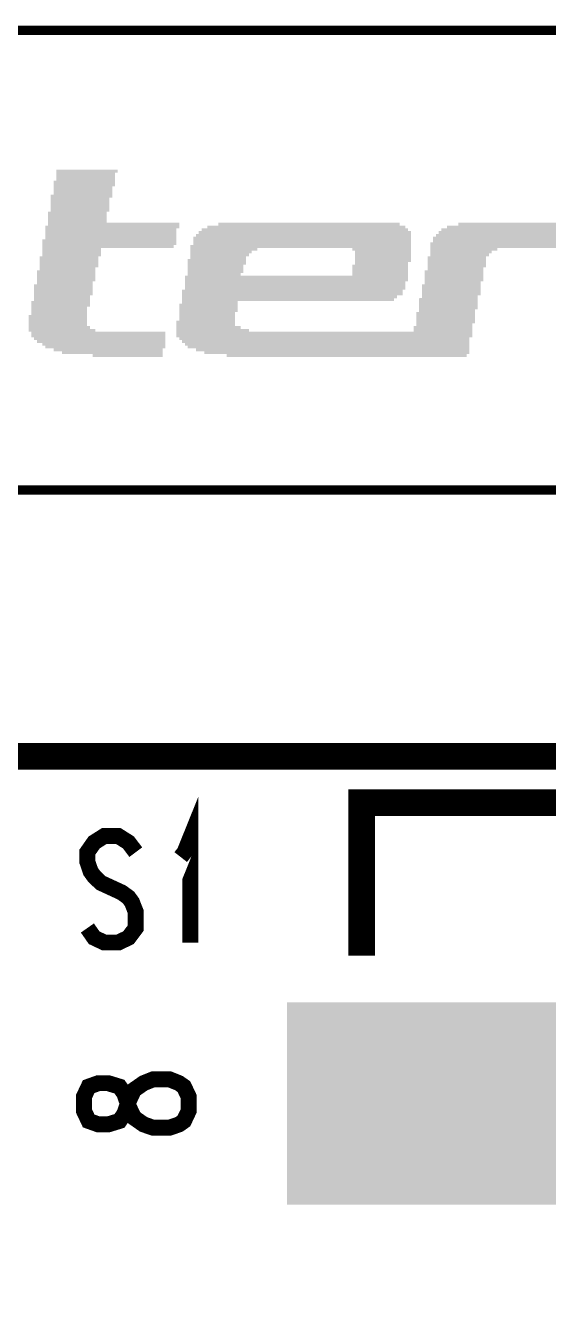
# Model space of a CAD drawing. Extents: x -0.1 to 52.1, y -0.1 to 28.5.
# Drawn here: x 6.83 to 10.75, y 18.78 to 28.49 of the extents above; entities that cross this region are included whole.
import ezdxf

# ---------------------------------------------------------------- set-up
doc = ezdxf.new("R2010")
doc.units = 0
doc.layers.get('0').update_dxf_attribs({"linetype": 'CONTINUOUS'})
doc.layers.add('07_ASSY1_GBR', color=7, linetype='CONTINUOUS')

# ---------------------------------------------------------------- blocks, each defined once
blk = doc.blocks.new('RECTANGLE_131')
blk.add_solid([(1.08, 0.76), (1.08, -0.76), (-1.08, 0.76), (-1.08, -0.76)])

msp = doc.modelspace()

# ---------------------------------------------------------------- linework, layer by layer
at = {"layer": '07_ASSY1_GBR'}
for points, const_width in [([(16.66, 28.454), (0, 28.454), (0, 25), (16.66, 25)], 0.06909), ([(0, 23), (0, 0), (52, 0), (52, 23), (0, 23)], 0.2), ([(9.35, 21.5), (9.35, 22.65), (18.65, 22.65), (18.65, 21.5)], 0.2), ([(7.99, 22.242), (8.019, 22.279), (8.063, 22.388), (8.063, 21.6)], 0.12), ([(7.652, 22.279), (7.597, 22.352), (7.521, 22.4), (7.415, 22.4), (7.339, 22.352), (7.288, 22.279), (7.288, 22.206), (7.313, 22.133), (7.339, 22.097), (7.39, 22.048), (7.546, 21.976), (7.597, 21.939), (7.623, 21.903), (7.652, 21.83), (7.652, 21.709), (7.597, 21.636), (7.521, 21.6), (7.415, 21.6), (7.339, 21.636), (7.288, 21.709)], 0.12), ([(7.262, 20.335), (7.298, 20.259), (7.371, 20.233), (7.444, 20.233), (7.529, 20.259), (7.565, 20.31), (7.602, 20.415), (7.638, 20.492), (7.711, 20.543), (7.783, 20.572), (7.905, 20.572), (7.977, 20.543), (8.014, 20.517), (8.05, 20.441), (8.05, 20.335), (8.014, 20.259), (7.977, 20.233), (7.905, 20.208), (7.783, 20.208), (7.711, 20.233), (7.638, 20.284), (7.602, 20.361), (7.565, 20.466), (7.529, 20.517), (7.444, 20.543), (7.371, 20.543), (7.298, 20.517), (7.262, 20.441), (7.262, 20.335)], 0.12)]:
    msp.add_lwpolyline(points, dxfattribs=dict(at, const_width=const_width))
for points in [[(7.055, 27.324148), (7.055014, 27.385852), (7.495988, 27.324148), (7.496, 27.385852)], [(7.055014, 27.386054), (7.055018, 27.406928), (7.51698, 27.386054), (7.517, 27.406928)], [(7.055014, 27.386), (7.055014, 27.386054), (7.516926, 27.386), (7.51698, 27.386054)], [(7.055014, 27.38598), (7.055014, 27.386), (7.496128, 27.38598), (7.516926, 27.386)], [(7.055014, 27.385852), (7.055014, 27.38598), (7.496, 27.385852), (7.496128, 27.38598)], [(7.055018, 27.406928), (7.05502, 27.406946), (7.517, 27.406928), (7.516982, 27.406946)], [(7.05502, 27.406946), (7.055054, 27.40698), (7.516982, 27.406946), (7.516946, 27.40698)], [(7.055054, 27.40698), (7.055074, 27.407), (7.516946, 27.40698), (7.055074, 27.407)], [(7.034, 27.219148), (7.03401, 27.281852), (7.474984, 27.219148), (7.475, 27.281852)], [(7.03401, 27.282), (7.034012, 27.282054), (7.495926, 27.282), (7.49598, 27.282054)], [(7.03401, 27.28198), (7.03401, 27.282), (7.475128, 27.28198), (7.495926, 27.282)], [(7.03401, 27.281852), (7.03401, 27.28198), (7.475, 27.281852), (7.475128, 27.28198)], [(7.034012, 27.282054), (7.03402, 27.323946), (7.49598, 27.282054), (7.495988, 27.323946)], [(7.03402, 27.323946), (7.034074, 27.324), (7.495988, 27.323946), (7.495988, 27.324)], [(7.034074, 27.324), (7.054872, 27.32402), (7.495988, 27.324), (7.495988, 27.32402)], [(7.054872, 27.32402), (7.055, 27.324148), (7.495988, 27.32402), (7.495988, 27.324148)], [(7.013, 27.093148), (7.013016, 27.197852), (7.45398, 27.093148), (7.454, 27.197852)], [(7.013016, 27.198054), (7.01302, 27.218946), (7.47498, 27.198054), (7.474984, 27.218946)], [(7.013016, 27.198), (7.013016, 27.198054), (7.474926, 27.198), (7.47498, 27.198054)], [(7.013016, 27.19798), (7.013016, 27.198), (7.454128, 27.19798), (7.474926, 27.198)], [(7.013016, 27.197852), (7.013016, 27.19798), (7.454, 27.197852), (7.454128, 27.19798)], [(7.01302, 27.218946), (7.013074, 27.219), (7.474984, 27.218946), (7.474984, 27.219)], [(7.013074, 27.219), (7.033872, 27.21902), (7.474984, 27.219), (7.474984, 27.21902)], [(7.033872, 27.21902), (7.034, 27.219148), (7.474984, 27.21902), (7.474984, 27.219148)], [(6.992004, 27.009128), (6.992018, 27.092852), (7.43302, 27.009128), (7.433, 27.092852)], [(6.992018, 27.092852), (6.99202, 27.092946), (7.433, 27.092852), (7.433094, 27.092946)], [(6.99202, 27.092946), (6.992054, 27.09298), (7.433094, 27.092946), (7.433128, 27.09298)], [(6.992054, 27.09298), (6.992074, 27.093), (7.433128, 27.09298), (7.453926, 27.093)], [(6.992074, 27.093), (7.012872, 27.09302), (7.453926, 27.093), (7.453946, 27.09302)], [(7.012872, 27.09302), (7.012906, 27.093054), (7.453946, 27.09302), (7.45398, 27.093054)], [(7.012906, 27.093054), (7.013, 27.093148), (7.45398, 27.093054), (7.45398, 27.093148)], [(6.971016, 26.967054), (6.97102, 26.987946), (7.97898, 26.967054), (7.978988, 26.987946)], [(6.97102, 26.987946), (6.971074, 26.988), (7.978988, 26.987946), (7.97899, 26.988)], [(6.971074, 26.988), (6.991872, 26.98802), (7.97899, 26.988), (7.97899, 26.98802)], [(6.991872, 26.98802), (6.992, 26.988148), (7.97899, 26.98802), (7.97899, 26.988148)], [(6.992, 26.988148), (6.992002, 27.008928), (7.97899, 26.988148), (7.979, 27.008928)], [(6.992002, 27.009), (6.992004, 27.009128), (7.433148, 27.009), (7.43302, 27.009128)], [(6.992002, 27.00898), (6.992002, 27.009), (7.978946, 27.00898), (7.433148, 27.009)], [(6.992002, 27.008928), (6.992002, 27.00898), (7.979, 27.008928), (7.978946, 27.00898)], [(8.189, 26.967148), (8.189018, 26.987926), (9.67902, 26.967148), (9.679, 26.987926)], [(8.189018, 26.987926), (8.18902, 26.987946), (9.679, 26.987926), (9.67898, 26.987946)], [(8.18902, 26.987946), (8.189054, 26.98798), (9.67898, 26.987946), (9.678946, 26.98798)], [(8.189054, 26.98798), (8.189074, 26.988), (9.678946, 26.98798), (9.637148, 26.988)], [(8.189074, 26.988), (8.272872, 26.98802), (9.637148, 26.988), (9.637128, 26.98802)], [(8.272872, 26.98802), (8.27298, 26.988128), (9.637128, 26.98802), (9.63702, 26.988128)], [(8.27298, 26.988128), (8.273, 26.988148), (9.63702, 26.988128), (9.63702, 26.988148)], [(8.273, 26.988148), (8.273018, 27.008926), (9.63702, 26.988148), (9.637, 27.008926)], [(8.273018, 27.008926), (8.27302, 27.008946), (9.637, 27.008926), (9.63698, 27.008946)], [(8.27302, 27.008946), (8.273054, 27.00898), (9.63698, 27.008946), (9.636946, 27.00898)], [(8.273054, 27.00898), (8.273074, 27.009), (9.636946, 27.00898), (8.273074, 27.009)], [(9.993, 26.967148), (9.99302, 26.987946), (11.50398, 26.967148), (11.503988, 26.987946)], [(9.99302, 26.987946), (9.993074, 26.988), (11.503988, 26.987946), (11.50399, 26.988)], [(9.993074, 26.988), (10.076872, 26.98802), (11.50399, 26.988), (11.50399, 26.98802)], [(10.076872, 26.98802), (10.077, 26.988148), (11.50399, 26.98802), (11.50399, 26.988148)], [(10.077, 26.988148), (10.077018, 27.008852), (11.50399, 26.988148), (11.504, 27.008852)], [(10.077018, 27.008852), (10.07702, 27.008946), (11.504, 27.008852), (11.504094, 27.008946)], [(10.07702, 27.008946), (10.077054, 27.00898), (11.504094, 27.008946), (11.504128, 27.00898)], [(10.077054, 27.00898), (10.077074, 27.009), (11.504128, 27.00898), (11.524926, 27.009)], [(6.950012, 26.841054), (6.95002, 26.882946), (7.95798, 26.841054), (7.957986, 26.882946)], [(6.95002, 26.882946), (6.950074, 26.883), (7.957986, 26.882946), (7.957986, 26.883)], [(6.950074, 26.883), (6.970872, 26.88302), (7.957986, 26.883), (7.957986, 26.88302)], [(6.970872, 26.88302), (6.971, 26.883148), (7.957986, 26.88302), (7.957986, 26.883148)], [(6.971, 26.883148), (6.971014, 26.966852), (7.957986, 26.883148), (7.958, 26.966852)], [(6.971014, 26.96698), (6.971016, 26.967), (7.958128, 26.96698), (7.978926, 26.967)], [(6.971014, 26.966852), (6.971014, 26.96698), (7.958, 26.966852), (7.958128, 26.96698)], [(6.971016, 26.967), (6.971016, 26.967054), (7.978926, 26.967), (7.97898, 26.967054)], [(8.084, 26.841148), (8.08402, 26.903946), (9.72099, 26.841148), (9.720996, 26.903946)], [(8.08402, 26.903946), (8.084074, 26.904), (9.720996, 26.903946), (9.720996, 26.904)], [(8.084074, 26.904), (8.104872, 26.90402), (9.720996, 26.904), (9.720996, 26.90402)], [(8.104872, 26.90402), (8.105, 26.904148), (9.720996, 26.90402), (9.720996, 26.904148)], [(8.105, 26.904148), (8.10502, 26.924946), (9.720996, 26.904148), (9.720998, 26.924946)], [(8.10502, 26.924946), (8.105074, 26.925), (9.720998, 26.924946), (9.720998, 26.925)], [(8.105074, 26.925), (8.125872, 26.92502), (9.720998, 26.925), (9.720998, 26.92502)], [(8.125872, 26.92502), (8.126, 26.925148), (9.720998, 26.92502), (9.720998, 26.925148)], [(8.126, 26.925148), (8.126018, 26.945926), (9.720998, 26.925148), (9.721, 26.945926)], [(8.126018, 26.945926), (8.12602, 26.945946), (9.721, 26.945926), (9.72098, 26.945946)], [(8.12602, 26.945946), (8.126054, 26.94598), (9.72098, 26.945946), (9.720946, 26.94598)], [(8.126054, 26.94598), (8.126074, 26.946), (9.720946, 26.94598), (9.700148, 26.946)], [(8.126074, 26.946), (8.146872, 26.94602), (9.700148, 26.946), (9.700128, 26.94602)], [(8.146872, 26.94602), (8.14698, 26.946128), (9.700128, 26.94602), (9.70002, 26.946128)], [(8.14698, 26.946128), (8.147, 26.946148), (9.70002, 26.946128), (9.70002, 26.946148)], [(8.147, 26.946148), (8.147018, 26.966926), (9.70002, 26.946148), (9.7, 26.966926)], [(8.147018, 26.966926), (8.14702, 26.966946), (9.7, 26.966926), (9.69998, 26.966946)], [(8.14702, 26.966946), (8.147054, 26.96698), (9.69998, 26.966946), (9.699946, 26.96698)], [(8.147054, 26.96698), (8.147074, 26.967), (9.699946, 26.96698), (9.679148, 26.967)], [(8.147074, 26.967), (8.188872, 26.96702), (9.679148, 26.967), (9.679128, 26.96702)], [(8.188872, 26.96702), (8.18898, 26.967128), (9.679128, 26.96702), (9.67902, 26.967128)], [(8.18898, 26.967128), (8.189, 26.967148), (9.67902, 26.967128), (9.67902, 26.967148)], [(9.888, 26.862148), (9.888018, 26.903852), (11.46198, 26.862148), (11.462, 26.903852)], [(9.888018, 26.903852), (9.88802, 26.903946), (11.462, 26.903852), (11.462094, 26.903946)], [(9.88802, 26.903946), (9.888054, 26.90398), (11.462094, 26.903946), (11.462128, 26.90398)], [(9.888054, 26.90398), (9.888074, 26.904), (11.462128, 26.90398), (11.482926, 26.904)], [(9.888074, 26.904), (9.908872, 26.90402), (11.482926, 26.904), (11.482946, 26.90402)], [(9.908872, 26.90402), (9.908906, 26.904054), (11.482946, 26.90402), (11.48298, 26.904054)], [(9.908906, 26.904054), (9.909, 26.904148), (11.48298, 26.904054), (11.48298, 26.904148)], [(9.909, 26.904148), (9.90902, 26.924946), (11.48298, 26.904148), (11.482986, 26.924946)], [(9.90902, 26.924946), (9.909074, 26.925), (11.482986, 26.924946), (11.482986, 26.925)], [(9.909074, 26.925), (9.929872, 26.92502), (11.482986, 26.925), (11.482986, 26.92502)], [(9.929872, 26.92502), (9.93, 26.925148), (11.482986, 26.92502), (11.482986, 26.925148)], [(9.93, 26.925148), (9.93002, 26.945946), (11.482986, 26.925148), (11.482992, 26.945946)], [(9.93002, 26.945946), (9.930074, 26.946), (11.482992, 26.945946), (11.482992, 26.946)], [(9.930074, 26.946), (9.950872, 26.94602), (11.482992, 26.946), (11.482992, 26.94602)], [(9.950872, 26.94602), (9.951, 26.946148), (11.482992, 26.94602), (11.482992, 26.946148)], [(9.951, 26.946148), (9.951018, 26.966852), (11.482992, 26.946148), (11.483, 26.966852)], [(9.951018, 26.966852), (9.95102, 26.966946), (11.483, 26.966852), (11.483094, 26.966946)], [(9.95102, 26.966946), (9.951054, 26.96698), (11.483094, 26.966946), (11.483128, 26.96698)], [(9.951054, 26.96698), (9.951074, 26.967), (11.483128, 26.96698), (11.503926, 26.967)], [(9.951074, 26.967), (9.992872, 26.96702), (11.503926, 26.967), (11.503946, 26.96702)], [(9.992872, 26.96702), (9.992906, 26.967054), (11.503946, 26.96702), (11.50398, 26.967054)], [(9.992906, 26.967054), (9.993, 26.967148), (11.50398, 26.967054), (11.50398, 26.967148)], [(6.95, 26.757148), (6.950008, 26.819852), (7.39098, 26.757148), (7.391, 26.819852)], [(6.950008, 26.82), (6.95001, 26.820054), (7.936926, 26.82), (7.93698, 26.820054)], [(6.950008, 26.81998), (6.950008, 26.82), (7.391128, 26.81998), (7.936926, 26.82)], [(6.950008, 26.819852), (6.950008, 26.81998), (7.391, 26.819852), (7.391128, 26.81998)], [(6.95001, 26.820054), (6.950012, 26.840852), (7.93698, 26.820054), (7.937, 26.840852)], [(6.950012, 26.841), (6.950012, 26.841054), (7.957926, 26.841), (7.95798, 26.841054)], [(6.950012, 26.84098), (6.950012, 26.841), (7.937128, 26.84098), (7.957926, 26.841)], [(6.950012, 26.840852), (6.950012, 26.84098), (7.937, 26.840852), (7.937128, 26.84098)], [(8.063006, 26.778054), (8.06301, 26.798852), (8.52398, 26.778054), (8.524, 26.798852)], [(8.06301, 26.799), (8.063012, 26.799054), (8.565926, 26.799), (8.56598, 26.799054)], [(8.06301, 26.79898), (8.06301, 26.799), (8.524128, 26.79898), (8.565926, 26.799)], [(8.06301, 26.798852), (8.06301, 26.79898), (8.524, 26.798852), (8.524128, 26.79898)], [(8.063012, 26.799054), (8.063014, 26.819852), (8.56598, 26.799054), (8.566, 26.819852)], [(8.063014, 26.81998), (8.063016, 26.82), (8.566128, 26.81998), (9.279852, 26.82)], [(8.063014, 26.819852), (8.063014, 26.81998), (8.566, 26.819852), (8.566128, 26.81998)], [(8.063016, 26.82), (8.06302, 26.840946), (9.720988, 26.82), (9.72099, 26.840946)], [(8.06302, 26.840946), (8.063074, 26.841), (9.72099, 26.840946), (9.72099, 26.841)], [(8.063074, 26.841), (8.083872, 26.84102), (9.72099, 26.841), (9.72099, 26.84102)], [(8.083872, 26.84102), (8.084, 26.841148), (9.72099, 26.84102), (9.72099, 26.841148)], [(9.27998, 26.819872), (9.279852, 26.82), (9.720988, 26.819872), (9.720988, 26.82)], [(9.28, 26.799074), (9.27998, 26.819872), (9.720986, 26.799074), (9.720988, 26.819872)], [(9.280054, 26.79902), (9.28, 26.799074), (9.720986, 26.79902), (9.720986, 26.799074)], [(9.300852, 26.799), (9.280054, 26.79902), (9.720986, 26.799), (9.720986, 26.79902)], [(9.30098, 26.798872), (9.300852, 26.799), (9.720986, 26.798872), (9.720986, 26.799)], [(9.300998, 26.715054), (9.30098, 26.798872), (9.72098, 26.715054), (9.720986, 26.798872)], [(9.867002, 26.778054), (9.867006, 26.798852), (10.32898, 26.778054), (10.329, 26.798852)], [(9.867006, 26.799054), (9.86701, 26.819852), (10.37098, 26.799054), (10.371, 26.819852)], [(9.867006, 26.799), (9.867006, 26.799054), (10.370926, 26.799), (10.37098, 26.799054)], [(9.867006, 26.79898), (9.867006, 26.799), (10.329128, 26.79898), (10.370926, 26.799)], [(9.867006, 26.798852), (9.867006, 26.79898), (10.329, 26.798852), (10.329128, 26.79898)], [(9.86701, 26.82), (9.867012, 26.820054), (11.440926, 26.82), (11.44098, 26.820054)], [(9.86701, 26.81998), (9.86701, 26.82), (10.371128, 26.81998), (11.084852, 26.82)], [(9.86701, 26.819852), (9.86701, 26.81998), (10.371, 26.819852), (10.371128, 26.81998)], [(9.867012, 26.820054), (9.867018, 26.861852), (11.44098, 26.820054), (11.441, 26.861852)], [(9.867018, 26.861852), (9.86702, 26.861946), (11.441, 26.861852), (11.441094, 26.861946)], [(9.86702, 26.861946), (9.867054, 26.86198), (11.441094, 26.861946), (11.441128, 26.86198)], [(9.867054, 26.86198), (9.867074, 26.862), (11.441128, 26.86198), (11.461926, 26.862)], [(9.867074, 26.862), (9.887872, 26.86202), (11.461926, 26.862), (11.461946, 26.86202)], [(9.887872, 26.86202), (9.887906, 26.862054), (11.461946, 26.86202), (11.46198, 26.862054)], [(9.887906, 26.862054), (9.888, 26.862148), (11.46198, 26.862054), (11.46198, 26.862148)], [(6.929002, 26.673054), (6.929018, 26.756852), (7.36998, 26.673054), (7.37, 26.756852)], [(6.929018, 26.756852), (6.92902, 26.756946), (7.37, 26.756852), (7.370094, 26.756946)], [(6.92902, 26.756946), (6.929054, 26.75698), (7.370094, 26.756946), (7.370128, 26.75698)], [(6.929054, 26.75698), (6.929074, 26.757), (7.370128, 26.75698), (7.390926, 26.757)], [(6.929074, 26.757), (6.949872, 26.75702), (7.390926, 26.757), (7.390946, 26.75702)], [(6.949872, 26.75702), (6.949906, 26.757054), (7.390946, 26.75702), (7.39098, 26.757054)], [(6.949906, 26.757054), (6.95, 26.757148), (7.39098, 26.757054), (7.39098, 26.757148)], [(8.042002, 26.631054), (8.042012, 26.693852), (8.46098, 26.631054), (8.461, 26.693852)], [(8.042012, 26.694054), (8.04202, 26.735946), (8.48198, 26.694054), (8.481992, 26.735946)], [(8.042012, 26.694), (8.042012, 26.694054), (8.481926, 26.694), (8.48198, 26.694054)], [(8.042012, 26.69398), (8.042012, 26.694), (8.461128, 26.69398), (8.481926, 26.694)], [(8.042012, 26.693852), (8.042012, 26.69398), (8.461, 26.693852), (8.461128, 26.69398)], [(8.04202, 26.735946), (8.042074, 26.736), (8.481992, 26.735946), (8.481992, 26.736)], [(8.042074, 26.736), (8.062872, 26.73602), (8.481992, 26.736), (8.481992, 26.73602)], [(8.062872, 26.73602), (8.063, 26.736148), (8.481992, 26.73602), (8.481992, 26.736148)], [(8.063, 26.736148), (8.063002, 26.756852), (8.481992, 26.736148), (8.482, 26.756852)], [(8.063002, 26.757054), (8.063006, 26.777852), (8.50298, 26.757054), (8.503, 26.777852)], [(8.063002, 26.757), (8.063002, 26.757054), (8.502926, 26.757), (8.50298, 26.757054)], [(8.063002, 26.75698), (8.063002, 26.757), (8.482128, 26.75698), (8.502926, 26.757)], [(8.063002, 26.756852), (8.063002, 26.75698), (8.482, 26.756852), (8.482128, 26.75698)], [(8.063006, 26.778), (8.063006, 26.778054), (8.523926, 26.778), (8.52398, 26.778054)], [(8.063006, 26.77798), (8.063006, 26.778), (8.503128, 26.77798), (8.523926, 26.778)], [(8.063006, 26.777852), (8.063006, 26.77798), (8.503, 26.777852), (8.503128, 26.77798)], [(9.28, 26.610128), (9.28002, 26.693946), (9.69998, 26.610128), (9.699996, 26.693946)], [(9.28002, 26.693946), (9.280074, 26.694), (9.699996, 26.693946), (9.699996, 26.694)], [(9.280074, 26.694), (9.300872, 26.69402), (9.699996, 26.694), (9.699996, 26.69402)], [(9.300872, 26.69402), (9.301, 26.694148), (9.699996, 26.69402), (9.699996, 26.694148)], [(9.300998, 26.715), (9.300998, 26.715054), (9.720926, 26.715), (9.72098, 26.715054)], [(9.300998, 26.71498), (9.300998, 26.715), (9.700128, 26.71498), (9.720926, 26.715)], [(9.300998, 26.714852), (9.300998, 26.71498), (9.7, 26.714852), (9.700128, 26.71498)], [(9.301, 26.694148), (9.300998, 26.714852), (9.699996, 26.694148), (9.7, 26.714852)], [(9.846002, 26.673054), (9.846018, 26.756852), (10.28698, 26.673054), (10.287, 26.756852)], [(9.846018, 26.756852), (9.84602, 26.756946), (10.287, 26.756852), (10.287094, 26.756946)], [(9.84602, 26.756946), (9.846054, 26.75698), (10.287094, 26.756946), (10.287128, 26.75698)], [(9.846054, 26.75698), (9.846074, 26.757), (10.287128, 26.75698), (10.307926, 26.757)], [(9.846074, 26.757), (9.866872, 26.75702), (10.307926, 26.757), (10.307946, 26.75702)], [(9.866872, 26.75702), (9.866906, 26.757054), (10.307946, 26.75702), (10.30798, 26.757054)], [(9.866906, 26.757054), (9.867, 26.757148), (10.30798, 26.757054), (10.30798, 26.757148)], [(9.867, 26.757148), (9.867002, 26.777852), (10.30798, 26.757148), (10.308, 26.777852)], [(9.867002, 26.778), (9.867002, 26.778054), (10.328926, 26.778), (10.32898, 26.778054)], [(9.867002, 26.77798), (9.867002, 26.778), (10.308128, 26.77798), (10.328926, 26.778)], [(9.867002, 26.777852), (9.867002, 26.77798), (10.308, 26.777852), (10.308128, 26.77798)], [(6.908002, 26.568054), (6.90802, 26.651946), (7.34898, 26.568054), (7.348996, 26.651946)], [(6.90802, 26.651946), (6.908074, 26.652), (7.348996, 26.651946), (7.348996, 26.652)], [(6.908074, 26.652), (6.928872, 26.65202), (7.348996, 26.652), (7.348996, 26.65202)], [(6.928872, 26.65202), (6.929, 26.652148), (7.348996, 26.65202), (7.348996, 26.652148)], [(6.929, 26.652148), (6.929002, 26.672852), (7.348996, 26.652148), (7.349, 26.672852)], [(6.929002, 26.673), (6.929002, 26.673054), (7.369926, 26.673), (7.36998, 26.673054)], [(6.929002, 26.67298), (6.929002, 26.673), (7.349128, 26.67298), (7.369926, 26.673)], [(6.929002, 26.672852), (6.929002, 26.67298), (7.349, 26.672852), (7.349128, 26.67298)], [(8.021012, 26.568054), (8.02102, 26.609946), (9.69998, 26.568054), (9.69998, 26.609946)], [(8.02102, 26.609946), (8.021054, 26.60998), (9.69998, 26.609946), (9.69998, 26.60998)], [(8.021054, 26.60998), (8.021074, 26.61), (9.69998, 26.60998), (9.69998, 26.61)], [(8.021074, 26.61), (8.041872, 26.61002), (8.440148, 26.61), (8.440128, 26.61002)], [(8.041872, 26.61002), (8.04198, 26.610128), (8.440128, 26.61002), (8.44002, 26.610128)], [(8.04198, 26.610128), (8.042, 26.610148), (8.44002, 26.610128), (8.44002, 26.610148)], [(8.042, 26.610148), (8.042002, 26.630852), (8.44002, 26.610148), (8.44, 26.630852)], [(8.042002, 26.631), (8.042002, 26.631054), (8.460926, 26.631), (8.46098, 26.631054)], [(8.042002, 26.63098), (8.042002, 26.631), (8.440128, 26.63098), (8.460926, 26.631)], [(8.042002, 26.630852), (8.042002, 26.63098), (8.44, 26.630852), (8.440128, 26.63098)], [(9.279872, 26.61), (9.28, 26.610128), (9.69998, 26.61), (9.69998, 26.610128)], [(9.825002, 26.568054), (9.82502, 26.651946), (10.26598, 26.568054), (10.265996, 26.651946)], [(9.82502, 26.651946), (9.825074, 26.652), (10.265996, 26.651946), (10.265996, 26.652)], [(9.825074, 26.652), (9.845872, 26.65202), (10.265996, 26.652), (10.265996, 26.65202)], [(9.845872, 26.65202), (9.846, 26.652148), (10.265996, 26.65202), (10.265996, 26.652148)], [(9.846, 26.652148), (9.846002, 26.672852), (10.265996, 26.652148), (10.266, 26.672852)], [(9.846002, 26.673), (9.846002, 26.673054), (10.286926, 26.673), (10.28698, 26.673054)], [(9.846002, 26.67298), (9.846002, 26.673), (10.266128, 26.67298), (10.286926, 26.673)], [(9.846002, 26.672852), (9.846002, 26.67298), (10.266, 26.672852), (10.266128, 26.67298)], [(6.887006, 26.463054), (6.88702, 26.546946), (7.32798, 26.463054), (7.327996, 26.546946)], [(6.88702, 26.546946), (6.887074, 26.547), (7.327996, 26.546946), (7.327996, 26.547)], [(6.887074, 26.547), (6.907872, 26.54702), (7.327996, 26.547), (7.327996, 26.54702)], [(6.907872, 26.54702), (6.908, 26.547148), (7.327996, 26.54702), (7.327996, 26.547148)], [(6.908, 26.547148), (6.908002, 26.567852), (7.327996, 26.547148), (7.328, 26.567852)], [(6.908002, 26.568), (6.908002, 26.568054), (7.348926, 26.568), (7.34898, 26.568054)], [(6.908002, 26.56798), (6.908002, 26.568), (7.328128, 26.56798), (7.348926, 26.568)], [(6.908002, 26.567852), (6.908002, 26.56798), (7.328, 26.567852), (7.328128, 26.56798)], [(8.00002, 26.504946), (8.000054, 26.50498), (9.658094, 26.504946), (9.658128, 26.50498)], [(8.00002, 26.504852), (8.00002, 26.504946), (9.658, 26.504852), (9.658094, 26.504946)], [(8.00002, 26.463054), (8.00002, 26.504852), (9.65798, 26.463054), (9.658, 26.504852)], [(8.000054, 26.50498), (8.000074, 26.505), (9.658128, 26.50498), (9.678926, 26.505)], [(8.000074, 26.505), (8.020872, 26.50502), (9.678926, 26.505), (9.678946, 26.50502)], [(8.020872, 26.50502), (8.020906, 26.505054), (9.678946, 26.50502), (9.67898, 26.505054)], [(8.020906, 26.505054), (8.021, 26.505148), (9.67898, 26.505054), (9.67898, 26.505148)], [(8.021, 26.505148), (8.02101, 26.567852), (9.67898, 26.505148), (9.679, 26.567852)], [(8.02101, 26.568), (8.021012, 26.568054), (9.699926, 26.568), (9.69998, 26.568054)], [(8.02101, 26.56798), (8.02101, 26.568), (9.679128, 26.56798), (9.699926, 26.568)], [(8.02101, 26.567852), (8.02101, 26.56798), (9.679, 26.567852), (9.679128, 26.56798)], [(9.804002, 26.463054), (9.80402, 26.546946), (10.24498, 26.463054), (10.244996, 26.546946)], [(9.80402, 26.546946), (9.804074, 26.547), (10.244996, 26.546946), (10.244996, 26.547)], [(9.804074, 26.547), (9.824872, 26.54702), (10.244996, 26.547), (10.244996, 26.54702)], [(9.824872, 26.54702), (9.825, 26.547148), (10.244996, 26.54702), (10.244996, 26.547148)], [(9.825, 26.547148), (9.825002, 26.567852), (10.244996, 26.547148), (10.245, 26.567852)], [(9.825002, 26.568), (9.825002, 26.568054), (10.265926, 26.568), (10.26598, 26.568054)], [(9.825002, 26.56798), (9.825002, 26.568), (10.245128, 26.56798), (10.265926, 26.568)], [(9.825002, 26.567852), (9.825002, 26.56798), (10.245, 26.567852), (10.245128, 26.56798)], [(6.866012, 26.379054), (6.86602, 26.420946), (7.30698, 26.379054), (7.306988, 26.420946)], [(6.86602, 26.420946), (6.866074, 26.421), (7.306988, 26.420946), (7.30699, 26.421)], [(6.866074, 26.421), (6.886872, 26.42102), (7.30699, 26.421), (7.30699, 26.42102)], [(6.886872, 26.42102), (6.887, 26.421148), (7.30699, 26.42102), (7.30699, 26.421148)], [(6.887, 26.421148), (6.887006, 26.462852), (7.30699, 26.421148), (7.307, 26.462852)], [(6.887006, 26.463), (6.887006, 26.463054), (7.327926, 26.463), (7.32798, 26.463054)], [(6.887006, 26.46298), (6.887006, 26.463), (7.307128, 26.46298), (7.327926, 26.463)], [(6.887006, 26.462852), (6.887006, 26.46298), (7.307, 26.462852), (7.307128, 26.46298)], [(7.97901, 26.337054), (7.97902, 26.399946), (8.41898, 26.337054), (8.418994, 26.399946)], [(7.97902, 26.399946), (7.979074, 26.4), (8.418994, 26.399946), (8.418994, 26.4)], [(7.979074, 26.4), (7.999872, 26.40002), (8.418994, 26.4), (8.418994, 26.40002)], [(7.999872, 26.40002), (8, 26.400148), (8.418994, 26.40002), (8.418994, 26.400148)], [(8, 26.400148), (8.000018, 26.420852), (8.418994, 26.400148), (8.419, 26.420852)], [(8.000018, 26.42098), (8.00002, 26.421), (8.419128, 26.42098), (9.594926, 26.421)], [(8.000018, 26.420852), (8.000018, 26.42098), (8.419, 26.420852), (8.419128, 26.42098)], [(8.00002, 26.463), (8.00002, 26.463054), (9.657926, 26.463), (9.65798, 26.463054)], [(8.00002, 26.46298), (8.00002, 26.463), (9.616128, 26.46298), (9.657926, 26.463)], [(8.00002, 26.462852), (8.00002, 26.46298), (9.616, 26.462852), (9.616128, 26.46298)], [(8.00002, 26.442054), (8.00002, 26.462852), (9.61598, 26.442054), (9.616, 26.462852)], [(8.00002, 26.442), (8.00002, 26.442054), (9.615926, 26.442), (9.61598, 26.442054)], [(8.00002, 26.44198), (8.00002, 26.442), (9.595128, 26.44198), (9.615926, 26.442)], [(8.00002, 26.441852), (8.00002, 26.44198), (9.595, 26.441852), (9.595128, 26.44198)], [(8.00002, 26.421054), (8.00002, 26.441852), (9.59498, 26.421054), (9.595, 26.441852)], [(8.00002, 26.421), (8.00002, 26.421054), (9.594926, 26.421), (9.59498, 26.421054)], [(9.783002, 26.358054), (9.78302, 26.441946), (10.22398, 26.358054), (10.223996, 26.441946)], [(9.78302, 26.441946), (9.783074, 26.442), (10.223996, 26.441946), (10.223996, 26.442)], [(9.783074, 26.442), (9.803872, 26.44202), (10.223996, 26.442), (10.223996, 26.44202)], [(9.803872, 26.44202), (9.804, 26.442148), (10.223996, 26.44202), (10.223996, 26.442148)], [(9.804, 26.442148), (9.804002, 26.462852), (10.223996, 26.442148), (10.224, 26.462852)], [(9.804002, 26.463), (9.804002, 26.463054), (10.244926, 26.463), (10.24498, 26.463054)], [(9.804002, 26.46298), (9.804002, 26.463), (10.224128, 26.46298), (10.244926, 26.463)], [(9.804002, 26.462852), (9.804002, 26.46298), (10.224, 26.462852), (10.224128, 26.46298)], [(6.846006, 26.232128), (6.84602, 26.315946), (7.28602, 26.232128), (7.28601, 26.315946)], [(6.84602, 26.315946), (6.846074, 26.316), (7.28601, 26.315946), (7.28601, 26.316)], [(6.846074, 26.316), (6.865872, 26.31602), (7.28601, 26.316), (7.28601, 26.31602)], [(6.865872, 26.31602), (6.866, 26.316148), (7.28601, 26.31602), (7.28601, 26.316148)], [(6.866, 26.316148), (6.86601, 26.378852), (7.28601, 26.316148), (7.286, 26.378852)], [(6.86601, 26.379), (6.866012, 26.379054), (7.306926, 26.379), (7.30698, 26.379054)], [(6.86601, 26.37898), (6.86601, 26.379), (7.286128, 26.37898), (7.306926, 26.379)], [(6.86601, 26.378852), (6.86601, 26.37898), (7.286, 26.378852), (7.286128, 26.37898)], [(7.979, 26.274148), (7.979008, 26.336852), (8.398012, 26.274148), (8.398, 26.336852)], [(7.979008, 26.337), (7.97901, 26.337054), (8.418926, 26.337), (8.41898, 26.337054)], [(7.979008, 26.33698), (7.979008, 26.337), (8.398128, 26.33698), (8.418926, 26.337)], [(7.979008, 26.336852), (7.979008, 26.33698), (8.398, 26.336852), (8.398128, 26.33698)], [(9.762002, 26.253054), (9.76202, 26.336946), (10.20298, 26.253054), (10.202996, 26.336946)], [(9.76202, 26.336946), (9.762074, 26.337), (10.202996, 26.336946), (10.202996, 26.337)], [(9.762074, 26.337), (9.782872, 26.33702), (10.202996, 26.337), (10.202996, 26.33702)], [(9.782872, 26.33702), (9.783, 26.337148), (10.202996, 26.33702), (10.202996, 26.337148)], [(9.783, 26.337148), (9.783002, 26.357852), (10.202996, 26.337148), (10.203, 26.357852)], [(9.783002, 26.358), (9.783002, 26.358054), (10.223926, 26.358), (10.22398, 26.358054)], [(9.783002, 26.35798), (9.783002, 26.358), (10.203128, 26.35798), (10.223926, 26.358)], [(9.783002, 26.357852), (9.783002, 26.35798), (10.203, 26.357852), (10.203128, 26.35798)], [(6.846, 26.190128), (6.846002, 26.210926), (7.34902, 26.190128), (7.349, 26.210926)], [(6.846002, 26.211128), (6.846006, 26.231926), (7.30702, 26.211128), (7.307, 26.231926)], [(6.846002, 26.211), (6.846002, 26.211128), (7.307148, 26.211), (7.30702, 26.211128)], [(6.846002, 26.21098), (6.846002, 26.211), (7.348946, 26.21098), (7.307148, 26.211)], [(6.846002, 26.210926), (6.846002, 26.21098), (7.349, 26.210926), (7.348946, 26.21098)], [(6.846006, 26.232), (6.846006, 26.232128), (7.286148, 26.232), (7.28602, 26.232128)], [(6.846006, 26.23198), (6.846006, 26.232), (7.306946, 26.23198), (7.286148, 26.232)], [(6.846006, 26.231926), (6.846006, 26.23198), (7.307, 26.231926), (7.306946, 26.23198)], [(7.95802, 26.273946), (7.958074, 26.274), (8.398014, 26.273946), (8.398014, 26.274)], [(7.95802, 26.232128), (7.95802, 26.273946), (8.39802, 26.232128), (8.398014, 26.273946)], [(7.95802, 26.232), (7.95802, 26.232128), (8.398148, 26.232), (8.39802, 26.232128)], [(7.95802, 26.23198), (7.95802, 26.232), (8.439946, 26.23198), (8.398148, 26.232)], [(7.95802, 26.231926), (7.95802, 26.23198), (8.44, 26.231926), (8.439946, 26.23198)], [(7.95802, 26.211128), (7.95802, 26.231926), (8.44002, 26.211128), (8.44, 26.231926)], [(7.95802, 26.211), (7.95802, 26.211128), (8.440148, 26.211), (8.44002, 26.211128)], [(7.95802, 26.21098), (7.95802, 26.211), (8.502946, 26.21098), (8.440148, 26.211)], [(7.95802, 26.210926), (7.95802, 26.21098), (8.503, 26.210926), (8.502946, 26.21098)], [(7.95802, 26.190128), (7.95802, 26.210926), (8.50302, 26.190128), (8.503, 26.210926)], [(7.958074, 26.274), (7.978872, 26.27402), (8.398014, 26.274), (8.398012, 26.27402)], [(7.978872, 26.27402), (7.979, 26.274148), (8.398012, 26.27402), (8.398012, 26.274148)], [(9.74202, 26.231946), (9.742074, 26.232), (10.182, 26.231946), (10.182, 26.232)], [(9.74202, 26.190128), (9.74202, 26.231946), (10.182, 26.190128), (10.182, 26.231946)], [(9.742074, 26.232), (9.761872, 26.23202), (10.182, 26.232), (10.182, 26.23202)], [(9.761872, 26.23202), (9.762, 26.232148), (10.182, 26.23202), (10.182, 26.232148)], [(9.762, 26.232148), (9.762002, 26.252852), (10.182, 26.232148), (10.182, 26.252852)], [(9.762002, 26.253), (9.762002, 26.253054), (10.202926, 26.253), (10.20298, 26.253054)], [(9.762002, 26.25298), (9.762002, 26.253), (10.182128, 26.25298), (10.202926, 26.253)], [(9.762002, 26.252852), (9.762002, 26.25298), (10.182, 26.252852), (10.182128, 26.25298)], [(6.846, 26.190074), (6.846, 26.190128), (7.349074, 26.190074), (7.34902, 26.190128)], [(6.846054, 26.19002), (6.846, 26.190074), (7.349128, 26.19002), (7.349074, 26.190074)], [(6.865852, 26.19), (6.846054, 26.19002), (7.349148, 26.19), (7.349128, 26.19002)], [(6.865872, 26.18998), (6.865852, 26.19), (7.873946, 26.18998), (7.349148, 26.19)], [(6.865926, 26.189926), (6.865872, 26.18998), (7.874, 26.189926), (7.873946, 26.18998)], [(6.86598, 26.189872), (6.865926, 26.189926), (7.873998, 26.189872), (7.874, 26.189926)], [(6.866, 26.148074), (6.86598, 26.189872), (7.873992, 26.148074), (7.873998, 26.189872)], [(6.866054, 26.14802), (6.866, 26.148074), (7.873992, 26.14802), (7.873992, 26.148074)], [(6.886852, 26.148), (6.866054, 26.14802), (7.873992, 26.148), (7.873992, 26.14802)], [(6.88698, 26.147872), (6.886852, 26.148), (7.873992, 26.147872), (7.873992, 26.148)], [(6.887, 26.127074), (6.88698, 26.147872), (7.87399, 26.127074), (7.873992, 26.147872)], [(6.887054, 26.12702), (6.887, 26.127074), (7.87399, 26.12702), (7.87399, 26.127074)], [(6.907852, 26.127), (6.887054, 26.12702), (7.87399, 26.127), (7.87399, 26.12702)], [(6.90798, 26.126872), (6.907852, 26.127), (7.873988, 26.126872), (7.87399, 26.127)], [(6.908, 26.106074), (6.90798, 26.126872), (7.873986, 26.106074), (7.873988, 26.126872)], [(6.908054, 26.10602), (6.908, 26.106074), (7.873986, 26.10602), (7.873986, 26.106074)], [(6.949852, 26.106), (6.908054, 26.10602), (7.873986, 26.106), (7.873986, 26.10602)], [(6.94998, 26.105872), (6.949852, 26.106), (7.873986, 26.105872), (7.873986, 26.106)], [(6.95, 26.085074), (6.94998, 26.105872), (7.873982, 26.085074), (7.873986, 26.105872)], [(7.95802, 26.19), (7.95802, 26.190128), (8.503148, 26.19), (8.50302, 26.190128)], [(7.95802, 26.18998), (7.95802, 26.19), (10.182, 26.18998), (10.182, 26.19)], [(7.95802, 26.148054), (7.95802, 26.18998), (10.18198, 26.148054), (10.182, 26.18998)], [(7.958074, 26.148), (7.95802, 26.148054), (10.181926, 26.148), (10.18198, 26.148054)], [(7.978872, 26.14798), (7.978852, 26.148), (10.161128, 26.14798), (10.181926, 26.148)], [(7.97898, 26.147872), (7.978872, 26.14798), (10.16102, 26.147872), (10.161128, 26.14798)], [(7.978982, 26.147852), (7.97898, 26.147872), (10.161, 26.147852), (10.16102, 26.147872)], [(7.979, 26.127074), (7.978982, 26.147852), (10.160996, 26.127074), (10.161, 26.147852)], [(7.979054, 26.12702), (7.979, 26.127074), (10.160996, 26.12702), (10.160996, 26.127074)], [(7.999852, 26.127), (7.979054, 26.12702), (10.160996, 26.127), (10.160996, 26.12702)], [(7.99998, 26.126872), (7.999852, 26.127), (10.160996, 26.126872), (10.160996, 26.127)], [(8, 26.106074), (7.99998, 26.126872), (10.160992, 26.106074), (10.160996, 26.126872)], [(8.000054, 26.10602), (8, 26.106074), (10.160992, 26.10602), (10.160992, 26.106074)], [(8.020852, 26.106), (8.000054, 26.10602), (10.160992, 26.106), (10.160992, 26.10602)], [(8.02098, 26.105872), (8.020852, 26.106), (10.160992, 26.105872), (10.160992, 26.106)], [(8.021, 26.085074), (8.02098, 26.105872), (10.16099, 26.085074), (10.160992, 26.105872)], [(9.741892, 26.19), (9.74202, 26.190128), (10.182, 26.19), (10.182, 26.190128)], [(6.950054, 26.08502), (6.95, 26.085074), (7.873982, 26.08502), (7.873982, 26.085074)], [(6.970852, 26.085), (6.950054, 26.08502), (7.873982, 26.085), (7.873982, 26.08502)], [(6.97098, 26.084872), (6.970852, 26.085), (7.873982, 26.084872), (7.873982, 26.085)], [(6.971, 26.064074), (6.97098, 26.084872), (7.87398, 26.064074), (7.873982, 26.084872)], [(6.97102, 26.064054), (6.971, 26.064074), (7.87398, 26.064054), (7.87398, 26.064074)], [(6.971054, 26.06402), (6.97102, 26.064054), (7.873946, 26.06402), (7.87398, 26.064054)], [(7.033852, 26.064), (6.971054, 26.06402), (7.873926, 26.064), (7.873946, 26.06402)], [(7.033872, 26.06398), (7.033852, 26.064), (7.853128, 26.06398), (7.873926, 26.064)], [(7.03398, 26.063872), (7.033872, 26.06398), (7.85302, 26.063872), (7.853128, 26.06398)], [(7.033982, 26.063852), (7.03398, 26.063872), (7.853, 26.063852), (7.85302, 26.063872)], [(7.034, 26.043074), (7.033982, 26.063852), (7.852992, 26.043074), (7.853, 26.063852)], [(7.034054, 26.04302), (7.034, 26.043074), (7.852992, 26.04302), (7.852992, 26.043074)], [(7.096852, 26.043), (7.034054, 26.04302), (7.852992, 26.043), (7.852992, 26.04302)], [(7.09698, 26.042872), (7.096852, 26.043), (7.852992, 26.042872), (7.852992, 26.043)], [(7.097, 26.022074), (7.09698, 26.042872), (7.852986, 26.022074), (7.852992, 26.042872)], [(7.097054, 26.02202), (7.097, 26.022074), (7.852986, 26.02202), (7.852986, 26.022074)], [(7.327852, 26.022), (7.097054, 26.02202), (7.852986, 26.022), (7.852986, 26.02202)], [(7.32798, 26.021872), (7.327852, 26.022), (7.852986, 26.021872), (7.852986, 26.022)], [(7.328, 26.001074), (7.32798, 26.021872), (7.85298, 26.001074), (7.852986, 26.021872)], [(8.021054, 26.08502), (8.021, 26.085074), (10.16099, 26.08502), (10.16099, 26.085074)], [(8.041852, 26.085), (8.021054, 26.08502), (10.16099, 26.085), (10.16099, 26.08502)], [(8.04198, 26.084872), (8.041852, 26.085), (10.160988, 26.084872), (10.16099, 26.085)], [(8.042, 26.064074), (8.04198, 26.084872), (10.160986, 26.064074), (10.160988, 26.084872)], [(8.042054, 26.06402), (8.042, 26.064074), (10.160986, 26.06402), (10.160986, 26.064074)], [(8.104852, 26.064), (8.042054, 26.06402), (10.160986, 26.064), (10.160986, 26.06402)], [(8.10498, 26.063872), (8.104852, 26.064), (10.160986, 26.063872), (10.160986, 26.064)], [(8.105, 26.043074), (8.10498, 26.063872), (10.160982, 26.043074), (10.160986, 26.063872)], [(8.105054, 26.04302), (8.105, 26.043074), (10.160982, 26.04302), (10.160982, 26.043074)], [(8.167852, 26.043), (8.105054, 26.04302), (10.160982, 26.043), (10.160982, 26.04302)], [(8.16798, 26.042872), (8.167852, 26.043), (10.160982, 26.042872), (10.160982, 26.043)], [(8.168, 26.022074), (8.16798, 26.042872), (10.16098, 26.022074), (10.160982, 26.042872)], [(8.16802, 26.022054), (8.168, 26.022074), (10.16098, 26.022054), (10.16098, 26.022074)], [(8.168054, 26.02202), (8.16802, 26.022054), (10.160946, 26.02202), (10.16098, 26.022054)], [(8.334852, 26.022), (8.168054, 26.02202), (10.160926, 26.022), (10.160946, 26.02202)], [(8.334872, 26.02198), (8.334852, 26.022), (10.140128, 26.02198), (10.160926, 26.022)], [(8.33498, 26.021872), (8.334872, 26.02198), (10.14002, 26.021872), (10.140128, 26.02198)], [(8.334982, 26.021852), (8.33498, 26.021872), (10.14, 26.021852), (10.14002, 26.021872)], [(8.335, 26.001074), (8.334982, 26.021852), (10.13998, 26.001074), (10.14, 26.021852)], [(7.32802, 26.001054), (7.328, 26.001074), (7.85298, 26.001054), (7.85298, 26.001074)], [(7.328054, 26.00102), (7.32802, 26.001054), (7.852946, 26.00102), (7.85298, 26.001054)], [(7.852926, 26.001), (7.328054, 26.00102), (7.852926, 26.001), (7.852946, 26.00102)], [(8.33502, 26.001054), (8.335, 26.001074), (10.13998, 26.001054), (10.13998, 26.001074)], [(8.335054, 26.00102), (8.33502, 26.001054), (10.139946, 26.00102), (10.13998, 26.001054)], [(10.139926, 26.001), (8.335054, 26.00102), (10.139926, 26.001), (10.139946, 26.00102)]]:
    msp.add_solid(points, dxfattribs=at)

# ---------------------------------------------------------------- block references
msp.add_blockref('RECTANGLE_131', (9.87, 20.39), dxfattribs=at)

doc.saveas('drawing.dxf')
